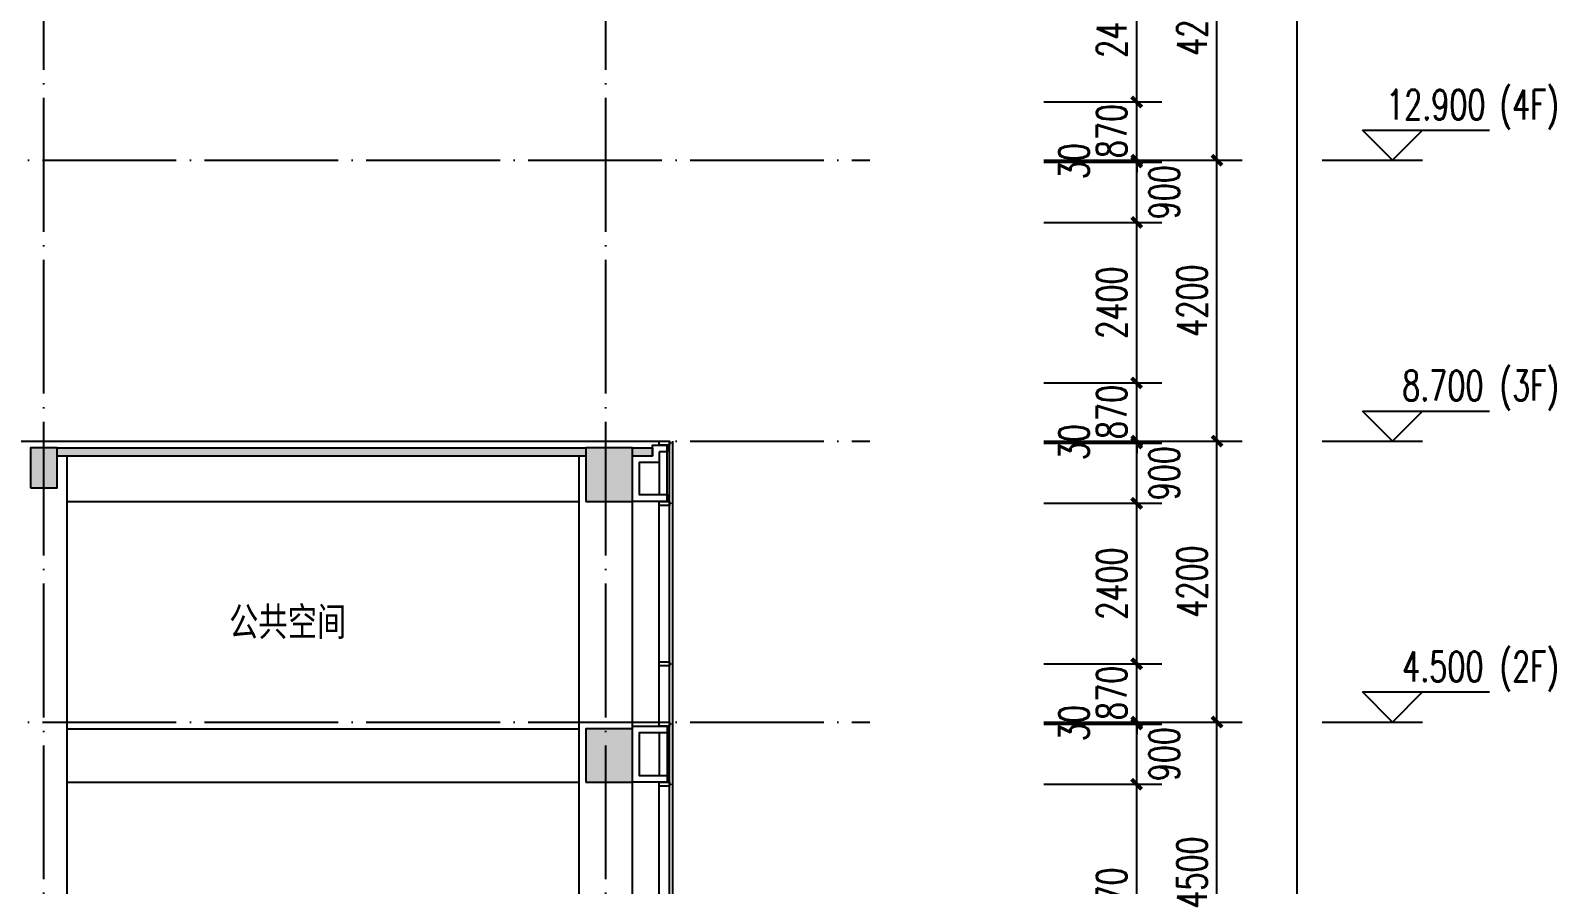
# Model space of a CAD drawing. Extents: x -781494 to 378714, y -27129 to 259749.
# Drawn here: x 80503 to 103301, y 4215 to 16982 of the extents above; entities that cross this region are included whole.
import ezdxf

# ---------------------------------------------------------------- set-up
doc = ezdxf.new("R2010")
doc.units = 0
doc.header["$LTSCALE"] = 1000
doc.header["$MEASUREMENT"] = 0
doc.linetypes.add('104-6 轴网$0$DOTE', pattern=[2.42, 2, -0.2, 0.02, -0.2])
for name, color, linetype in [('02-TEXT_标注', 130, 'Continuous'), ('05-填充_天正', 26, 'Continuous'), ('104-6 轴网$0$A_AXIS-轴线', 36, '104-6 轴网$0$DOTE'), ('A-C_窗', 140, 'Continuous'), ('A-D_龙骨', 152, 'Continuous'), ('A-SUR_保温', 222, 'Continuous'), ('A-SUR_面层', 191, 'Continuous'), ('A-TECH_结构', 21, 'Continuous'), ('A-金属背板', 30, 'Continuous'), ('A_STR-砼墙', 51, 'Continuous'), ('A_STR-砼柱', 51, 'Continuous'), ('DIM_ELEV', 3, 'Continuous'), ('PUB_DIM', 3, 'Continuous'), ('PUB_HATCH', 8, 'Continuous'), ('PUB_TEXT', 7, 'Continuous')]:
    doc.layers.add(name, color=color, linetype=linetype)
doc.styles.add('104-6 轴网$0$_TCH_AXIS', font='STXIHEI.TTF', dxfattribs={"width": 0.75})
doc.styles.add('_TCH_DIM', font='SIMPLEX', dxfattribs={"bigfont": 'GBCBIG'})
doc.styles.add('_TCH_DIM_T3', font='SIMPLEX', dxfattribs={"width": 0.705882, "bigfont": 'GBCBIG'})
doc.dimstyles.new('_TCH_ARCH&&150', dxfattribs={"dimtxt": 446.25, "dimasz": 150, "dimexe": 375, "dimexo": 450, "dimgap": 150, "dimtad": 1, "dimdec": 0, "dimzin": 0, "dimdsep": 46, "dimtxsty": '_TCH_DIM_T3', "dimblk": 'ARCHTICK', "dimcen": 0.09, "dimclrt": 7, "dimazin": 2, "dimtfac": 1, "dimtdec": 0, "dimtix": 1, "dimtmove": 2, "dimatfit": 3, "dimfxl": 0, "dimtolj": 1, "dimtzin": 0, "dimarcsym": 0})

# ---------------------------------------------------------------- blocks, each defined once
blk = doc.blocks.new('kyuhtr')
at = {"const_width": 20}
blk.add_lwpolyline([(50, 0), (0, 0)], dxfattribs=at)
blk.add_lwpolyline([(50, -30), (200, -30), (200, 30), (50, 30)], close=True)
blk = doc.blocks.new('BAOWEN')
at = {"layer": 'A-C_窗'}
blk.add_line((51200, -147013), (51200, -147653), dxfattribs=at)
at = {"layer": 'A-SUR_保温'}
blk.add_lwpolyline([(51200, -147013), (51200, -147013), (50900, -147013), (50900, -147653), (51320, -147653), (51320, -147753), (50800, -147753), (50800, -146913), (51100, -146913), (51100, -146913), (51200, -146913), (51200, -146913), (51320, -146913), (51320, -147013), (51200, -147013)], dxfattribs=at)
at = {"layer": 'A-金属背板'}
blk.add_line((51320, -146913), (51320, -147753), dxfattribs=at)
blk = doc.blocks.new('_ArchTick')
at = {"color": 0, "linetype": 'ByBlock', "const_width": 0.4}
blk.add_lwpolyline([(-0.5, -0.5), (0.5, 0.5)], dxfattribs=at)
blk = doc.blocks.new('*D360')
at = {"layer": 'Defpoints', "color": 0, "transparency": 16777216}
for p in [(197219, 57619), (201719, 57619), (197219, 2869)]:
    blk.add_point(p, dxfattribs=at)
at = {"layer": 'PUB_DIM', "color": 0, "lineweight": -2, "transparency": 16777216}
for p, q in [((197669, 57619), (202094, 57619)), ((201719, 2869), (201719, 57619)), ((197669, 2869), (202094, 2869))]:
    blk.add_line(p, q, dxfattribs=at)
at = {"layer": 'PUB_DIM', "color": 0, "lineweight": -2, "transparency": 16777216, "xscale": 150, "yscale": 150, "zscale": 150}
for p, rotation in [((201719, 57619), 90), ((201719, 2869), 270)]:
    blk.add_blockref('_ArchTick', p, dxfattribs=dict(at, rotation=rotation))
at = {"layer": 'PUB_DIM', "color": 7, "transparency": 16777216, "insert": (201346, 30244), "char_height": 446.2, "attachment_point": 5, "rotation": 90, "style": '_TCH_DIM_T3'}
blk.add_mtext('\\A1;54750', dxfattribs=at)
blk = doc.blocks.new('*D368')
at = {"layer": 'Defpoints', "color": 0, "transparency": 16777216}
for p in [(198682, 29919), (200519, 29919), (198682, 25719)]:
    blk.add_point(p, dxfattribs=at)
at = {"layer": 'PUB_DIM', "color": 0, "lineweight": -2, "transparency": 16777216}
for p, q in [((199132, 29919), (200894, 29919)), ((200519, 25719), (200519, 29919)), ((199132, 25719), (200894, 25719))]:
    blk.add_line(p, q, dxfattribs=at)
at = {"layer": 'PUB_DIM', "color": 0, "lineweight": -2, "transparency": 16777216, "xscale": 150, "yscale": 150, "zscale": 150}
for p, rotation in [((200519, 29919), 90), ((200519, 25719), 270)]:
    blk.add_blockref('_ArchTick', p, dxfattribs=dict(at, rotation=rotation))
at = {"layer": 'PUB_DIM', "color": 7, "transparency": 16777216, "insert": (200146, 27819), "char_height": 446.2, "attachment_point": 5, "rotation": 90, "style": '_TCH_DIM_T3'}
blk.add_mtext('\\A1;4200', dxfattribs=at)
blk = doc.blocks.new('*D369')
at = {"layer": 'Defpoints', "color": 0, "transparency": 16777216}
for p in [(198682, 25719), (200519, 25719), (198682, 21519)]:
    blk.add_point(p, dxfattribs=at)
at = {"layer": 'PUB_DIM', "color": 0, "lineweight": -2, "transparency": 16777216}
for p, q in [((199132, 25719), (200894, 25719)), ((200519, 21519), (200519, 25719)), ((199132, 21519), (200894, 21519))]:
    blk.add_line(p, q, dxfattribs=at)
at = {"layer": 'PUB_DIM', "color": 0, "lineweight": -2, "transparency": 16777216, "xscale": 150, "yscale": 150, "zscale": 150}
for p, rotation in [((200519, 25719), 90), ((200519, 21519), 270)]:
    blk.add_blockref('_ArchTick', p, dxfattribs=dict(at, rotation=rotation))
at = {"layer": 'PUB_DIM', "color": 7, "transparency": 16777216, "insert": (200146, 23619), "char_height": 446.2, "attachment_point": 5, "rotation": 90, "style": '_TCH_DIM_T3'}
blk.add_mtext('\\A1;4200', dxfattribs=at)
blk = doc.blocks.new('*D370')
at = {"layer": 'Defpoints', "color": 0, "transparency": 16777216}
for p in [(198682, 21519), (200519, 21519), (198682, 17319)]:
    blk.add_point(p, dxfattribs=at)
at = {"layer": 'PUB_DIM', "color": 0, "lineweight": -2, "transparency": 16777216}
for p, q in [((199132, 21519), (200894, 21519)), ((200519, 17319), (200519, 21519)), ((199132, 17319), (200894, 17319))]:
    blk.add_line(p, q, dxfattribs=at)
at = {"layer": 'PUB_DIM', "color": 0, "lineweight": -2, "transparency": 16777216, "xscale": 150, "yscale": 150, "zscale": 150}
for p, rotation in [((200519, 21519), 90), ((200519, 17319), 270)]:
    blk.add_blockref('_ArchTick', p, dxfattribs=dict(at, rotation=rotation))
at = {"layer": 'PUB_DIM', "color": 7, "transparency": 16777216, "insert": (200146, 19419), "char_height": 446.2, "attachment_point": 5, "rotation": 90, "style": '_TCH_DIM_T3'}
blk.add_mtext('\\A1;4200', dxfattribs=at)
blk = doc.blocks.new('*D371')
at = {"layer": 'Defpoints', "color": 0, "transparency": 16777216}
for p in [(198682, 17319), (200519, 17319), (198682, 12819)]:
    blk.add_point(p, dxfattribs=at)
at = {"layer": 'PUB_DIM', "color": 0, "lineweight": -2, "transparency": 16777216}
for p, q in [((199132, 17319), (200894, 17319)), ((200519, 12819), (200519, 17319)), ((199132, 12819), (200894, 12819))]:
    blk.add_line(p, q, dxfattribs=at)
at = {"layer": 'PUB_DIM', "color": 0, "lineweight": -2, "transparency": 16777216, "xscale": 150, "yscale": 150, "zscale": 150}
for p, rotation in [((200519, 17319), 90), ((200519, 12819), 270)]:
    blk.add_blockref('_ArchTick', p, dxfattribs=dict(at, rotation=rotation))
at = {"layer": 'PUB_DIM', "color": 7, "transparency": 16777216, "insert": (200146, 15069), "char_height": 446.2, "attachment_point": 5, "rotation": 90, "style": '_TCH_DIM_T3'}
blk.add_mtext('\\A1;4500', dxfattribs=at)
blk = doc.blocks.new('*D405')
at = {"layer": 'Defpoints', "color": 0, "transparency": 16777216}
for p in [(197482, 28989), (199319, 28989), (197482, 26589)]:
    blk.add_point(p, dxfattribs=at)
at = {"layer": 'PUB_DIM', "color": 0, "lineweight": -2, "transparency": 16777216}
for p, q in [((197932, 28989), (199694, 28989)), ((199319, 26589), (199319, 28989)), ((197932, 26589), (199694, 26589))]:
    blk.add_line(p, q, dxfattribs=at)
at = {"layer": 'PUB_DIM', "color": 0, "lineweight": -2, "transparency": 16777216, "xscale": 150, "yscale": 150, "zscale": 150}
for p, rotation in [((199319, 28989), 90), ((199319, 26589), 270)]:
    blk.add_blockref('_ArchTick', p, dxfattribs=dict(at, rotation=rotation))
at = {"layer": 'PUB_DIM', "color": 7, "transparency": 16777216, "insert": (198946, 27789), "char_height": 446.2, "attachment_point": 5, "rotation": 90, "style": '_TCH_DIM_T3'}
blk.add_mtext('\\A1;2400', dxfattribs=at)
blk = doc.blocks.new('*D406')
at = {"layer": 'Defpoints', "color": 0, "transparency": 16777216}
for p in [(197482, 26589), (199319, 26589), (197482, 25719)]:
    blk.add_point(p, dxfattribs=at)
at = {"layer": 'PUB_DIM', "color": 0, "lineweight": -2, "transparency": 16777216}
for p, q in [((199319, 26589), (199319, 26739)), ((197932, 26589), (199694, 26589)), ((199319, 25719), (199319, 26589)), ((197932, 25719), (199694, 25719)), ((199319, 25719), (199319, 25569))]:
    blk.add_line(p, q, dxfattribs=at)
at = {"layer": 'PUB_DIM', "color": 0, "lineweight": -2, "transparency": 16777216, "xscale": 150, "yscale": 150, "zscale": 150}
for p, rotation in [((199319, 26589), 270), ((199319, 25719), 90)]:
    blk.add_blockref('_ArchTick', p, dxfattribs=dict(at, rotation=rotation))
at = {"layer": 'PUB_DIM', "color": 7, "transparency": 16777216, "insert": (198946, 26154), "char_height": 446.2, "attachment_point": 5, "rotation": 90, "style": '_TCH_DIM_T3'}
blk.add_mtext('\\A1;870', dxfattribs=at)
blk = doc.blocks.new('*D407')
at = {"layer": 'Defpoints', "color": 0, "transparency": 16777216}
for p in [(197482, 25719), (197482, 25689), (199319, 25719)]:
    blk.add_point(p, dxfattribs=at)
at = {"layer": 'PUB_DIM', "color": 0, "lineweight": -2, "transparency": 16777216}
for p, q in [((199319, 25719), (199319, 25869)), ((197932, 25719), (199694, 25719)), ((197932, 25689), (199694, 25689)), ((199319, 25689), (199319, 25719)), ((199319, 25689), (199319, 25539))]:
    blk.add_line(p, q, dxfattribs=at)
at = {"layer": 'PUB_DIM', "color": 0, "lineweight": -2, "transparency": 16777216, "xscale": 150, "yscale": 150, "zscale": 150}
for p, rotation in [((199319, 25719), 270), ((199319, 25689), 90)]:
    blk.add_blockref('_ArchTick', p, dxfattribs=dict(at, rotation=rotation))
at = {"layer": 'PUB_DIM', "color": 7, "transparency": 16777216, "insert": (198381, 25704), "char_height": 446.2, "attachment_point": 5, "rotation": 90, "style": '_TCH_DIM_T3'}
blk.add_mtext('\\A1;30', dxfattribs=at)
blk = doc.blocks.new('*D408')
at = {"layer": 'Defpoints', "color": 0, "transparency": 16777216}
for p in [(197482, 25689), (199319, 25689), (197482, 24789)]:
    blk.add_point(p, dxfattribs=at)
at = {"layer": 'PUB_DIM', "color": 0, "lineweight": -2, "transparency": 16777216}
for p, q in [((197932, 25689), (199694, 25689)), ((199319, 24789), (199319, 25689)), ((197932, 24789), (199694, 24789))]:
    blk.add_line(p, q, dxfattribs=at)
at = {"layer": 'PUB_DIM', "color": 0, "lineweight": -2, "transparency": 16777216, "xscale": 150, "yscale": 150, "zscale": 150}
for p, rotation in [((199319, 25689), 90), ((199319, 24789), 270)]:
    blk.add_blockref('_ArchTick', p, dxfattribs=dict(at, rotation=rotation))
at = {"layer": 'PUB_DIM', "color": 7, "transparency": 16777216, "insert": (199731, 25239), "char_height": 446.2, "attachment_point": 5, "rotation": 90, "style": '_TCH_DIM_T3'}
blk.add_mtext('\\A1;900', dxfattribs=at)
blk = doc.blocks.new('*D409')
at = {"layer": 'Defpoints', "color": 0, "transparency": 16777216}
for p in [(197482, 24789), (199319, 24789), (197482, 22389)]:
    blk.add_point(p, dxfattribs=at)
at = {"layer": 'PUB_DIM', "color": 0, "lineweight": -2, "transparency": 16777216}
for p, q in [((197932, 24789), (199694, 24789)), ((199319, 22389), (199319, 24789)), ((197932, 22389), (199694, 22389))]:
    blk.add_line(p, q, dxfattribs=at)
at = {"layer": 'PUB_DIM', "color": 0, "lineweight": -2, "transparency": 16777216, "xscale": 150, "yscale": 150, "zscale": 150}
for p, rotation in [((199319, 24789), 90), ((199319, 22389), 270)]:
    blk.add_blockref('_ArchTick', p, dxfattribs=dict(at, rotation=rotation))
at = {"layer": 'PUB_DIM', "color": 7, "transparency": 16777216, "insert": (198946, 23589), "char_height": 446.2, "attachment_point": 5, "rotation": 90, "style": '_TCH_DIM_T3'}
blk.add_mtext('\\A1;2400', dxfattribs=at)
blk = doc.blocks.new('*D410')
at = {"layer": 'Defpoints', "color": 0, "transparency": 16777216}
for p in [(197482, 22389), (199319, 22389), (197482, 21519)]:
    blk.add_point(p, dxfattribs=at)
at = {"layer": 'PUB_DIM', "color": 0, "lineweight": -2, "transparency": 16777216}
for p, q in [((197932, 22389), (199694, 22389)), ((199319, 22389), (199319, 22539)), ((199319, 21519), (199319, 22389)), ((197932, 21519), (199694, 21519)), ((199319, 21519), (199319, 21369))]:
    blk.add_line(p, q, dxfattribs=at)
at = {"layer": 'PUB_DIM', "color": 0, "lineweight": -2, "transparency": 16777216, "xscale": 150, "yscale": 150, "zscale": 150}
for p, rotation in [((199319, 22389), 270), ((199319, 21519), 90)]:
    blk.add_blockref('_ArchTick', p, dxfattribs=dict(at, rotation=rotation))
at = {"layer": 'PUB_DIM', "color": 7, "transparency": 16777216, "insert": (198946, 21954), "char_height": 446.2, "attachment_point": 5, "rotation": 90, "style": '_TCH_DIM_T3'}
blk.add_mtext('\\A1;870', dxfattribs=at)
blk = doc.blocks.new('*D411')
at = {"layer": 'Defpoints', "color": 0, "transparency": 16777216}
for p in [(197482, 21519), (197482, 21489), (199319, 21519)]:
    blk.add_point(p, dxfattribs=at)
at = {"layer": 'PUB_DIM', "color": 0, "lineweight": -2, "transparency": 16777216}
for p, q in [((199319, 21519), (199319, 21669)), ((197932, 21519), (199694, 21519)), ((197932, 21489), (199694, 21489)), ((199319, 21489), (199319, 21519)), ((199319, 21489), (199319, 21339))]:
    blk.add_line(p, q, dxfattribs=at)
at = {"layer": 'PUB_DIM', "color": 0, "lineweight": -2, "transparency": 16777216, "xscale": 150, "yscale": 150, "zscale": 150}
for p, rotation in [((199319, 21519), 270), ((199319, 21489), 90)]:
    blk.add_blockref('_ArchTick', p, dxfattribs=dict(at, rotation=rotation))
at = {"layer": 'PUB_DIM', "color": 7, "transparency": 16777216, "insert": (198381, 21504), "char_height": 446.2, "attachment_point": 5, "rotation": 90, "style": '_TCH_DIM_T3'}
blk.add_mtext('\\A1;30', dxfattribs=at)
blk = doc.blocks.new('*D412')
at = {"layer": 'Defpoints', "color": 0, "transparency": 16777216}
for p in [(197482, 21489), (199319, 21489), (197482, 20589)]:
    blk.add_point(p, dxfattribs=at)
at = {"layer": 'PUB_DIM', "color": 0, "lineweight": -2, "transparency": 16777216}
for p, q in [((197932, 21489), (199694, 21489)), ((199319, 20589), (199319, 21489)), ((197932, 20589), (199694, 20589))]:
    blk.add_line(p, q, dxfattribs=at)
at = {"layer": 'PUB_DIM', "color": 0, "lineweight": -2, "transparency": 16777216, "xscale": 150, "yscale": 150, "zscale": 150}
for p, rotation in [((199319, 21489), 90), ((199319, 20589), 270)]:
    blk.add_blockref('_ArchTick', p, dxfattribs=dict(at, rotation=rotation))
at = {"layer": 'PUB_DIM', "color": 7, "transparency": 16777216, "insert": (199731, 21039), "char_height": 446.2, "attachment_point": 5, "rotation": 90, "style": '_TCH_DIM_T3'}
blk.add_mtext('\\A1;900', dxfattribs=at)
blk = doc.blocks.new('*D413')
at = {"layer": 'Defpoints', "color": 0, "transparency": 16777216}
for p in [(197482, 20589), (199319, 20589), (197482, 18189)]:
    blk.add_point(p, dxfattribs=at)
at = {"layer": 'PUB_DIM', "color": 0, "lineweight": -2, "transparency": 16777216}
for p, q in [((197932, 20589), (199694, 20589)), ((199319, 18189), (199319, 20589)), ((197932, 18189), (199694, 18189))]:
    blk.add_line(p, q, dxfattribs=at)
at = {"layer": 'PUB_DIM', "color": 0, "lineweight": -2, "transparency": 16777216, "xscale": 150, "yscale": 150, "zscale": 150}
for p, rotation in [((199319, 20589), 90), ((199319, 18189), 270)]:
    blk.add_blockref('_ArchTick', p, dxfattribs=dict(at, rotation=rotation))
at = {"layer": 'PUB_DIM', "color": 7, "transparency": 16777216, "insert": (198946, 19389), "char_height": 446.2, "attachment_point": 5, "rotation": 90, "style": '_TCH_DIM_T3'}
blk.add_mtext('\\A1;2400', dxfattribs=at)
blk = doc.blocks.new('*D414')
at = {"layer": 'Defpoints', "color": 0, "transparency": 16777216}
for p in [(197482, 18189), (199319, 18189), (197482, 17319)]:
    blk.add_point(p, dxfattribs=at)
at = {"layer": 'PUB_DIM', "color": 0, "lineweight": -2, "transparency": 16777216}
for p, q in [((199319, 18189), (199319, 18339)), ((197932, 18189), (199694, 18189)), ((199319, 17319), (199319, 18189)), ((197932, 17319), (199694, 17319)), ((199319, 17319), (199319, 17169))]:
    blk.add_line(p, q, dxfattribs=at)
at = {"layer": 'PUB_DIM', "color": 0, "lineweight": -2, "transparency": 16777216, "xscale": 150, "yscale": 150, "zscale": 150}
for p, rotation in [((199319, 18189), 270), ((199319, 17319), 90)]:
    blk.add_blockref('_ArchTick', p, dxfattribs=dict(at, rotation=rotation))
at = {"layer": 'PUB_DIM', "color": 7, "transparency": 16777216, "insert": (198946, 17754), "char_height": 446.2, "attachment_point": 5, "rotation": 90, "style": '_TCH_DIM_T3'}
blk.add_mtext('\\A1;870', dxfattribs=at)
blk = doc.blocks.new('*D415')
at = {"layer": 'Defpoints', "color": 0, "transparency": 16777216}
for p in [(197482, 17319), (197482, 17289), (199319, 17319)]:
    blk.add_point(p, dxfattribs=at)
at = {"layer": 'PUB_DIM', "color": 0, "lineweight": -2, "transparency": 16777216}
for p, q in [((199319, 17319), (199319, 17469)), ((197932, 17319), (199694, 17319)), ((197932, 17289), (199694, 17289)), ((199319, 17289), (199319, 17319)), ((199319, 17289), (199319, 17139))]:
    blk.add_line(p, q, dxfattribs=at)
at = {"layer": 'PUB_DIM', "color": 0, "lineweight": -2, "transparency": 16777216, "xscale": 150, "yscale": 150, "zscale": 150}
for p, rotation in [((199319, 17319), 270), ((199319, 17289), 90)]:
    blk.add_blockref('_ArchTick', p, dxfattribs=dict(at, rotation=rotation))
at = {"layer": 'PUB_DIM', "color": 7, "transparency": 16777216, "insert": (198381, 17304), "char_height": 446.2, "attachment_point": 5, "rotation": 90, "style": '_TCH_DIM_T3'}
blk.add_mtext('\\A1;30', dxfattribs=at)
blk = doc.blocks.new('*D416')
at = {"layer": 'Defpoints', "color": 0, "transparency": 16777216}
for p in [(197482, 17289), (199319, 17289), (197482, 16389)]:
    blk.add_point(p, dxfattribs=at)
at = {"layer": 'PUB_DIM', "color": 0, "lineweight": -2, "transparency": 16777216}
for p, q in [((197932, 17289), (199694, 17289)), ((199319, 16389), (199319, 17289)), ((197932, 16389), (199694, 16389))]:
    blk.add_line(p, q, dxfattribs=at)
at = {"layer": 'PUB_DIM', "color": 0, "lineweight": -2, "transparency": 16777216, "xscale": 150, "yscale": 150, "zscale": 150}
for p, rotation in [((199319, 17289), 90), ((199319, 16389), 270)]:
    blk.add_blockref('_ArchTick', p, dxfattribs=dict(at, rotation=rotation))
at = {"layer": 'PUB_DIM', "color": 7, "transparency": 16777216, "insert": (199731, 16839), "char_height": 446.2, "attachment_point": 5, "rotation": 90, "style": '_TCH_DIM_T3'}
blk.add_mtext('\\A1;900', dxfattribs=at)
blk = doc.blocks.new('*D417')
at = {"layer": 'Defpoints', "color": 0, "transparency": 16777216}
for p in [(197482, 16389), (199319, 16389), (197482, 12819)]:
    blk.add_point(p, dxfattribs=at)
at = {"layer": 'PUB_DIM', "color": 0, "lineweight": -2, "transparency": 16777216}
for p, q in [((197932, 16389), (199694, 16389)), ((199319, 12819), (199319, 16389)), ((197932, 12819), (199694, 12819))]:
    blk.add_line(p, q, dxfattribs=at)
at = {"layer": 'PUB_DIM', "color": 0, "lineweight": -2, "transparency": 16777216, "xscale": 150, "yscale": 150, "zscale": 150}
for p, rotation in [((199319, 16389), 90), ((199319, 12819), 270)]:
    blk.add_blockref('_ArchTick', p, dxfattribs=dict(at, rotation=rotation))
at = {"layer": 'PUB_DIM', "color": 7, "transparency": 16777216, "insert": (198946, 14604), "char_height": 446.2, "attachment_point": 5, "rotation": 90, "style": '_TCH_DIM_T3'}
blk.add_mtext('\\A1;3570', dxfattribs=at)
blk = doc.blocks.new('htetrawe')
at = {"layer": 'A-C_窗'}
blk.add_line((-200, 610), (-200, 130), dxfattribs=at)
at = {"layer": 'A-SUR_保温'}
blk.add_lwpolyline([(-200, 770), (-200, 610), (-500, 610), (-500, 130), (-80, 130), (-80, 30), (-600, 30), (-600, 710), (-300, 710), (-300, 870), (-200, 870), (-200, 870), (-80, 870), (-80, 770), (-200, 770)], dxfattribs=at)
at = {"layer": 'A-金属背板'}
blk.add_line((-80, 30), (-80, 870), dxfattribs=at)
blk = doc.blocks.new('_FZH')
blk.add_lwpolyline([(-0.5, -0.5), (0.5, -0.5), (0.5, 0.5), (-0.5, 0.5)], close=True)
at = {"layer": 'PUB_HATCH'}
blk.add_solid([(-0.5, -0.5), (0.5, -0.5), (-0.5, 0.5), (0.5, 0.5)], dxfattribs=at)
blk = doc.blocks.new('biaozhupouyou')
at = {"layer": 'DIM_ELEV'}
for p, q in [((203143.8, 25718.6), (202693.8, 26168.6)), ((202693.8, 26168.6), (204592.8, 26168.6)), ((203143.8, 25718.6), (203593.8, 26168.6)), ((202093.8, 25718.6), (203593.8, 25718.6)), ((203143.8, 21518.6), (202693.8, 21968.6)), ((202693.8, 21968.6), (204592.8, 21968.6)), ((203143.8, 21518.6), (203593.8, 21968.6)), ((202093.8, 21518.6), (203593.8, 21518.6)), ((203143.8, 17318.6), (202693.8, 17768.6)), ((202693.8, 17768.6), (204592.8, 17768.6)), ((203143.8, 17318.6), (203593.8, 17768.6)), ((202093.8, 17318.6), (203593.8, 17318.6))]:
    blk.add_line(p, q, dxfattribs=at)
at = {"layer": 'PUB_TEXT', "style": '_TCH_DIM', "width": 0.705882}
for s, p in [('12.900', (203047.8, 26326.1)), ('(4F)', (204742.8, 26326.1)), ('8.700', (203287.8, 22126.1)), ('(3F)', (204742.8, 22126.1)), ('4.500', (203287.8, 17926.1)), ('(2F)', (204742.8, 17926.1))]:
    blk.add_text(s, height=446.25, dxfattribs=at).set_placement(p)
at = {"layer": 'PUB_DIM'}
for p1, p2, distance, picture, middle in [((197219.4, 2868.6), (197219.4, 57618.6), -4499.3, '*D360', (201345.7, 30243.6)), ((198681.6, 25718.6), (198681.6, 29918.6), -1837.2, '*D368', (200145.7, 27818.6)), ((197481.6, 26588.6), (197481.6, 28988.6), -1837.2, '*D405', (198945.7, 27788.6)), ((197481.6, 25718.6), (197481.6, 26588.6), -1837.2, '*D406', (198945.7, 26153.6)), ((198681.6, 21518.6), (198681.6, 25718.6), -1837.2, '*D369', (200145.7, 23618.6)), ((197481.6, 22388.6), (197481.6, 24788.6), -1837.2, '*D409', (198945.7, 23588.6)), ((197481.6, 21518.6), (197481.6, 22388.6), -1837.2, '*D410', (198945.7, 21953.6)), ((198681.6, 17318.6), (198681.6, 21518.6), -1837.2, '*D370', (200145.7, 19418.6)), ((197481.6, 18188.6), (197481.6, 20588.6), -1837.2, '*D413', (198945.7, 19388.6)), ((197481.6, 17318.6), (197481.6, 18188.6), -1837.2, '*D414', (198945.7, 17753.6)), ((198681.6, 12818.6), (198681.6, 17318.6), -1837.2, '*D371', (200145.7, 15068.6)), ((197481.6, 12818.6), (197481.6, 16388.6), -1837.2, '*D417', (198945.7, 14603.6))]:
    dim = blk.add_aligned_dim(p1=p1, p2=p2, distance=distance, dimstyle='_TCH_ARCH&&150', dxfattribs=at)
    dim.commit()
    dim.dimension.update_dxf_attribs({"geometry": picture, "text_midpoint": middle})
for base, p1, p2, picture, middle in [((199318.8, 25718.6), (197481.6, 25688.6), (197481.6, 25718.6), '*D407', (198381.3, 25703.6)), ((199318.8, 25688.6), (197481.6, 24788.6), (197481.6, 25688.6), '*D408', (199731.3, 25238.6)), ((199318.8, 21518.6), (197481.6, 21488.6), (197481.6, 21518.6), '*D411', (198381.3, 21503.6)), ((199318.8, 21488.6), (197481.6, 20588.6), (197481.6, 21488.6), '*D412', (199731.3, 21038.6)), ((199318.8, 17318.6), (197481.6, 17288.6), (197481.6, 17318.6), '*D415', (198381.3, 17303.6)), ((199318.8, 17288.6), (197481.6, 16388.6), (197481.6, 17288.6), '*D416', (199731.3, 16838.6))]:
    dim = blk.add_linear_dim(base=base, p1=p1, p2=p2, angle=90, dimstyle='_TCH_ARCH&&150', dxfattribs=at)
    dim.commit()
    dim.dimension.update_dxf_attribs({"geometry": picture, "text_midpoint": middle, "dimtype": 161})

msp = doc.modelspace()

# ---------------------------------------------------------------- hatches: boundary and pattern name
at = {"layer": '05-填充_天正'}
for points in [[(88803.4, 10622.7), (88803.4, 10742.7), (80903.4, 10742.7), (80903.4, 10622.7)], [(89503.4, 10742.7), (89503.4, 10622.7), (89803.4, 10622.7), (89803.4, 10742.7)]]:
    msp.add_hatch(color=256, dxfattribs=at).paths.add_polyline_path(points)

# ---------------------------------------------------------------- linework, layer by layer
at = {"layer": '104-6 轴网$0$A_AXIS-轴线'}
for points in [[(80703.4, -7807.3), (80703.4, 47119.8)], [(89103.4, -7807.3), (89103.4, 47119.8)], [(34703.4, 15042.7), (93049.4, 15042.7)], [(34703.4, 10842.7), (93049.4, 10842.7)], [(34703.4, 6642.7), (93049.4, 6642.7)]]:
    msp.add_lwpolyline(points, dxfattribs=at)
at = {"layer": 'A-C_窗'}
for points in [[(90053.4, 2142.7), (90053.4, 10842.7)], [(90103.4, 2142.7), (90103.4, 10842.7)], [(89903.4, 6642.7), (89903.4, 9942.7)], [(89903.4, 2142.7), (89903.4, 5742.7)]]:
    msp.add_lwpolyline(points, dxfattribs=at)
at = {"layer": 'A-SUR_面层'}
msp.add_lwpolyline([(35203.4, 10842.7), (89903.4, 10842.7)], dxfattribs=at)
at = {"layer": 'A-TECH_结构'}
for p, q in [((81053.4, 9942.7), (88703.4, 9942.7)), ((88803.4, 9942.7), (89453.4, 9942.7)), ((81053.4, 6542.7), (88703.4, 6542.7)), ((81053.4, 5742.7), (88703.4, 5742.7))]:
    msp.add_line(p, q, dxfattribs=at)
for points in [[(81053.4, 2142.7), (81053.4, 10622.7)], [(88703.4, 6542.7), (88703.4, 10622.7)], [(89503.4, 6542.7), (89503.4, 9942.7)], [(88703.4, 2142.7), (88703.4, 6542.7)], [(89503.4, 2142.7), (89503.4, 5742.7)]]:
    msp.add_lwpolyline(points, dxfattribs=at)
at = {"layer": 'A_STR-砼墙'}
for p, q in [((80903.4, 10742.7), (88803.4, 10742.7)), ((89503.4, 10742.7), (89803.4, 10742.7)), ((89803.4, 10742.7), (89803.4, 10622.7)), ((80903.4, 10622.7), (88803.4, 10622.7)), ((89503.4, 10622.7), (89803.4, 10622.7))]:
    msp.add_line(p, q, dxfattribs=at)

# ---------------------------------------------------------------- block references
msp.add_blockref('biaozhupouyou', (-102279, -10675.9))
at = {"color": 2}
msp.add_blockref('htetrawe', (90103.4, 9912.7), dxfattribs=at)
at = {"layer": 'A-C_窗'}
msp.add_blockref('BAOWEN', (38703.4, 153495.4), dxfattribs=at)
at = {"layer": 'A-D_龙骨', "xscale": -1}
for p in [(90103.4, 10812.7), (90103.4, 10812.7), (90103.4, 9912.7), (90103.4, 7512.7), (90103.4, 6612.7), (90103.4, 5712.7)]:
    msp.add_blockref('kyuhtr', p, dxfattribs=at)
at = {"layer": 'A_STR-砼柱'}
for p, xscale, yscale, zscale in [((80703.4, 10442.7), 400.0000000004657, 600, 600), ((89153.4, 10342.7), 700, 800, 800)]:
    msp.add_blockref('_FZH', p, dxfattribs=dict(at, xscale=xscale, yscale=yscale, zscale=zscale))
at = {"layer": 'A_STR-砼柱', "xscale": 700, "yscale": 800, "zscale": 800, "rotation": 359.9999999999619}
msp.add_blockref('_FZH', (89153.4, 6142.7), dxfattribs=at)

# ---------------------------------------------------------------- texts
at = {"layer": '02-TEXT_标注', "style": '104-6 轴网$0$_TCH_AXIS', "width": 0.75}
msp.add_text('公共空间', height=428.14, dxfattribs=at).set_placement((83472, 7930.2))

doc.saveas('drawing.dxf')
